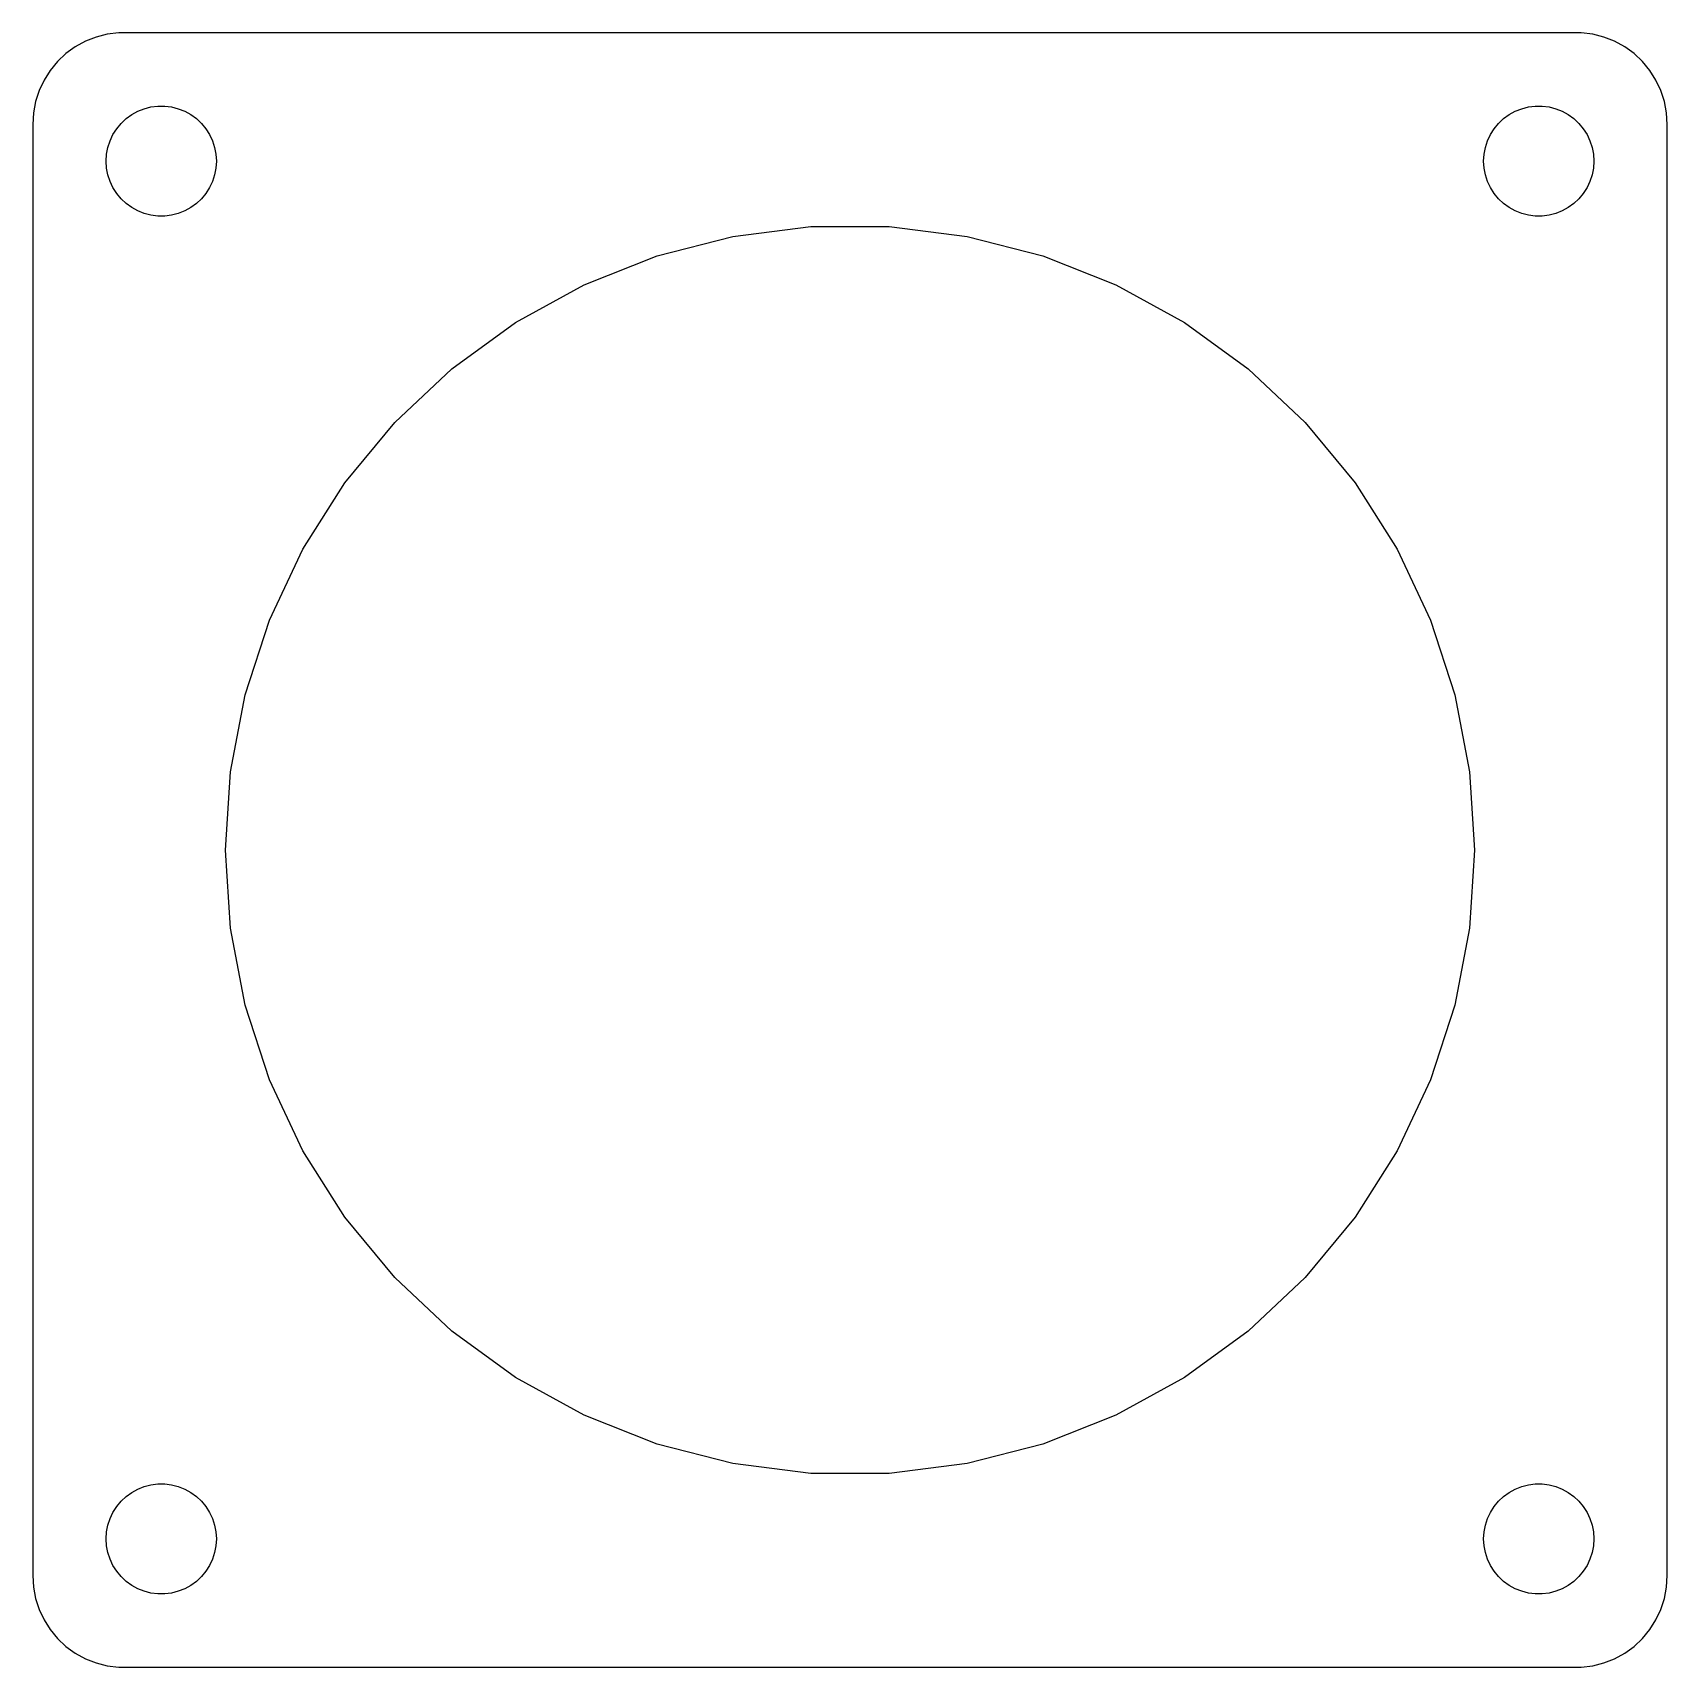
# Model space of a CAD drawing. Header units: metres. Extents: x -44.5 to 44.5, y -44.5 to 44.5.
import ezdxf

# ---------------------------------------------------------------- set-up
doc = ezdxf.new("R2010")
doc.units = ezdxf.units.M

msp = doc.modelspace()

# ---------------------------------------------------------------- linework, layer by layer
for p, q in [((-42.1791, 43.7216), (-42.6871, 43.3526)), ((-41.6289, 44.0241), (-42.1791, 43.7216)), ((-41.0451, 44.2553), (-41.6289, 44.0241)), ((-40.4369, 44.4114), (-41.0451, 44.2553)), ((-39.8139, 44.4901), (-40.4369, 44.4114)), ((39.8139, 44.4901), (-39.8139, 44.4901)), ((40.4369, 44.4114), (39.8139, 44.4901)), ((41.0451, 44.2553), (40.4369, 44.4114)), ((41.6289, 44.0241), (41.0451, 44.2553)), ((42.1791, 43.7216), (41.6289, 44.0241)), ((42.6871, 43.3526), (42.1791, 43.7216)), ((-43.1448, 42.9227), (-43.5451, 42.4389)), ((-42.6871, 43.3526), (-43.1448, 42.9227)), ((43.1448, 42.9227), (42.6871, 43.3526)), ((43.5451, 42.4389), (43.1448, 42.9227)), ((-43.8815, 41.9088), (-44.1489, 41.3406)), ((-43.5451, 42.4389), (-43.8815, 41.9088)), ((43.8815, 41.9088), (43.5451, 42.4389)), ((44.1489, 41.3406), (43.8815, 41.9088)), ((-44.1489, 41.3406), (-44.3429, 40.7434)), ((44.3429, 40.7434), (44.1489, 41.3406)), ((-44.4606, 40.1267), (-44.5, 39.5)), ((-44.3429, 40.7434), (-44.4606, 40.1267)), ((-39.1075, 40.033), (-38.7773, 40.2145)), ((-38.7773, 40.2145), (-38.427, 40.3532)), ((-38.427, 40.3532), (-38.0621, 40.4469)), ((-38.0621, 40.4469), (-37.6884, 40.4941)), ((-37.6884, 40.4941), (-37.3116, 40.4941)), ((-37.3116, 40.4941), (-36.9379, 40.4469)), ((-36.9379, 40.4469), (-36.5729, 40.3532)), ((-36.5729, 40.3532), (-36.2227, 40.2145)), ((-36.2227, 40.2145), (-35.8925, 40.033)), ((35.8925, 40.033), (36.2227, 40.2145)), ((36.2227, 40.2145), (36.5729, 40.3532)), ((36.5729, 40.3532), (36.9379, 40.4469)), ((36.9379, 40.4469), (37.3116, 40.4941)), ((37.3116, 40.4941), (37.6884, 40.4941)), ((37.6884, 40.4941), (38.0621, 40.4469)), ((38.0621, 40.4469), (38.427, 40.3532)), ((38.427, 40.3532), (38.7773, 40.2145)), ((38.7773, 40.2145), (39.1075, 40.033)), ((44.4606, 40.1267), (44.3429, 40.7434)), ((44.5, 39.5), (44.4606, 40.1267)), ((-44.5, 39.5), (-44.5, -39.5)), ((-40.1289, 38.9453), (-39.927, 39.2634)), ((-39.927, 39.2634), (-39.6869, 39.5536)), ((-39.6869, 39.5536), (-39.4123, 39.8115)), ((-39.4123, 39.8115), (-39.1075, 40.033)), ((-35.8925, 40.033), (-35.5877, 39.8115)), ((-35.5877, 39.8115), (-35.3131, 39.5536)), ((-35.3131, 39.5536), (-35.0729, 39.2634)), ((-35.0729, 39.2634), (-34.8711, 38.9453)), ((34.8711, 38.9453), (35.0729, 39.2634)), ((35.0729, 39.2634), (35.3131, 39.5536)), ((35.3131, 39.5536), (35.5877, 39.8115)), ((35.5877, 39.8115), (35.8925, 40.033)), ((39.1075, 40.033), (39.4123, 39.8115)), ((39.4123, 39.8115), (39.6869, 39.5536)), ((39.6869, 39.5536), (39.927, 39.2634)), ((39.927, 39.2634), (40.1289, 38.9453)), ((44.5, -39.5), (44.5, 39.5)), ((-40.4057, 38.2461), (-40.2893, 38.6044)), ((-40.2893, 38.6044), (-40.1289, 38.9453)), ((-34.8711, 38.9453), (-34.7107, 38.6044)), ((-34.7107, 38.6044), (-34.5942, 38.2461)), ((34.5942, 38.2461), (34.7107, 38.6044)), ((34.7107, 38.6044), (34.8711, 38.9453)), ((40.1289, 38.9453), (40.2893, 38.6044)), ((40.2893, 38.6044), (40.4057, 38.2461)), ((-40.5, 37.5), (-40.4763, 37.876)), ((-40.4763, 37.124), (-40.5, 37.5)), ((-40.4763, 37.876), (-40.4057, 38.2461)), ((-34.5942, 38.2461), (-34.5237, 37.876)), ((-34.5237, 37.876), (-34.5, 37.5)), ((-34.5, 37.5), (-34.5237, 37.124)), ((34.5, 37.5), (34.5237, 37.876)), ((34.5237, 37.124), (34.5, 37.5)), ((34.5237, 37.876), (34.5942, 38.2461)), ((40.4057, 38.2461), (40.4763, 37.876)), ((40.4763, 37.876), (40.5, 37.5)), ((40.5, 37.5), (40.4763, 37.124)), ((-40.4057, 36.7539), (-40.4763, 37.124)), ((-40.2893, 36.3956), (-40.4057, 36.7539)), ((-34.5942, 36.7539), (-34.7107, 36.3956)), ((-34.5237, 37.124), (-34.5942, 36.7539)), ((34.5942, 36.7539), (34.5237, 37.124)), ((34.7107, 36.3956), (34.5942, 36.7539)), ((40.4057, 36.7539), (40.2893, 36.3956)), ((40.4763, 37.124), (40.4057, 36.7539)), ((-40.1289, 36.0547), (-40.2893, 36.3956)), ((-39.927, 35.7366), (-40.1289, 36.0547)), ((-39.6869, 35.4464), (-39.927, 35.7366)), ((-35.0729, 35.7366), (-35.3131, 35.4464)), ((-34.8711, 36.0547), (-35.0729, 35.7366)), ((-34.7107, 36.3956), (-34.8711, 36.0547)), ((34.8711, 36.0547), (34.7107, 36.3956)), ((35.0729, 35.7366), (34.8711, 36.0547)), ((35.3131, 35.4464), (35.0729, 35.7366)), ((39.927, 35.7366), (39.6869, 35.4464)), ((40.1289, 36.0547), (39.927, 35.7366)), ((40.2893, 36.3956), (40.1289, 36.0547)), ((-39.4123, 35.1885), (-39.6869, 35.4464)), ((-39.1075, 34.967), (-39.4123, 35.1885)), ((-38.7773, 34.7855), (-39.1075, 34.967)), ((-38.427, 34.6468), (-38.7773, 34.7855)), ((-36.2227, 34.7855), (-36.5729, 34.6468)), ((-35.8925, 34.967), (-36.2227, 34.7855)), ((-35.5877, 35.1885), (-35.8925, 34.967)), ((-35.3131, 35.4464), (-35.5877, 35.1885)), ((35.5877, 35.1885), (35.3131, 35.4464)), ((35.8925, 34.967), (35.5877, 35.1885)), ((36.2227, 34.7855), (35.8925, 34.967)), ((36.5729, 34.6468), (36.2227, 34.7855)), ((38.7773, 34.7855), (38.427, 34.6468)), ((39.1075, 34.967), (38.7773, 34.7855)), ((39.4123, 35.1885), (39.1075, 34.967)), ((39.6869, 35.4464), (39.4123, 35.1885)), ((-38.0621, 34.5531), (-38.427, 34.6468)), ((-37.6884, 34.5059), (-38.0621, 34.5531)), ((-37.3116, 34.5059), (-37.6884, 34.5059)), ((-36.9379, 34.5531), (-37.3116, 34.5059)), ((-36.5729, 34.6468), (-36.9379, 34.5531)), ((-6.37096, 33.3978), (-2.13487, 33.9329)), ((-2.13487, 33.9329), (2.13487, 33.9329)), ((2.13487, 33.9329), (6.37096, 33.3978)), ((36.9379, 34.5531), (36.5729, 34.6468)), ((37.3116, 34.5059), (36.9379, 34.5531)), ((37.6884, 34.5059), (37.3116, 34.5059)), ((38.0621, 34.5531), (37.6884, 34.5059)), ((38.427, 34.6468), (38.0621, 34.5531)), ((-10.5066, 32.3359), (-6.37096, 33.3978)), ((6.37096, 33.3978), (10.5066, 32.3359)), ((-14.4765, 30.7641), (-10.5066, 32.3359)), ((10.5066, 32.3359), (14.4765, 30.7641)), ((-18.2181, 28.7071), (-14.4765, 30.7641)), ((14.4765, 30.7641), (18.2181, 28.7071)), ((-21.6724, 26.1974), (-18.2181, 28.7071)), ((18.2181, 28.7071), (21.6724, 26.1974)), ((-24.7849, 23.2746), (-21.6724, 26.1974)), ((21.6724, 26.1974), (24.7849, 23.2746)), ((-27.5066, 19.9847), (-24.7849, 23.2746)), ((24.7849, 23.2746), (27.5066, 19.9847)), ((-29.7944, 16.3796), (-27.5066, 19.9847)), ((27.5066, 19.9847), (29.7944, 16.3796)), ((-31.6124, 12.5162), (-29.7944, 16.3796)), ((29.7944, 16.3796), (31.6124, 12.5162)), ((-32.9318, 8.45544), (-31.6124, 12.5162)), ((31.6124, 12.5162), (32.9318, 8.45544)), ((-33.7319, 4.26132), (-32.9318, 8.45544)), ((32.9318, 8.45544), (33.7319, 4.26132)), ((-34, 0), (-33.7319, 4.26132)), ((33.7319, 4.26132), (34, 0)), ((-33.7319, -4.26132), (-34, 0)), ((34, 0), (33.7319, -4.26132)), ((-32.9318, -8.45544), (-33.7319, -4.26132)), ((33.7319, -4.26132), (32.9318, -8.45544)), ((-31.6124, -12.5162), (-32.9318, -8.45544)), ((32.9318, -8.45544), (31.6124, -12.5162)), ((-29.7944, -16.3796), (-31.6124, -12.5162)), ((31.6124, -12.5162), (29.7944, -16.3796)), ((-27.5066, -19.9847), (-29.7944, -16.3796)), ((29.7944, -16.3796), (27.5066, -19.9847)), ((-24.7849, -23.2746), (-27.5066, -19.9847)), ((27.5066, -19.9847), (24.7849, -23.2746)), ((-21.6724, -26.1974), (-24.7849, -23.2746)), ((24.7849, -23.2746), (21.6724, -26.1974)), ((-18.2181, -28.7071), (-21.6724, -26.1974)), ((21.6724, -26.1974), (18.2181, -28.7071)), ((-14.4765, -30.7641), (-18.2181, -28.7071)), ((18.2181, -28.7071), (14.4765, -30.7641)), ((-10.5066, -32.3359), (-14.4765, -30.7641)), ((14.4765, -30.7641), (10.5066, -32.3359)), ((-6.37096, -33.3978), (-10.5066, -32.3359)), ((10.5066, -32.3359), (6.37096, -33.3978)), ((-2.13487, -33.9329), (-6.37096, -33.3978)), ((6.37096, -33.3978), (2.13487, -33.9329)), ((-38.7773, -34.7855), (-38.427, -34.6468)), ((-38.427, -34.6468), (-38.0621, -34.5531)), ((-38.0621, -34.5531), (-37.6884, -34.5059)), ((-37.6884, -34.5059), (-37.3116, -34.5059)), ((-37.3116, -34.5059), (-36.9379, -34.5531)), ((-36.9379, -34.5531), (-36.5729, -34.6468)), ((-36.5729, -34.6468), (-36.2227, -34.7855)), ((2.13487, -33.9329), (-2.13487, -33.9329)), ((36.2227, -34.7855), (36.5729, -34.6468)), ((36.5729, -34.6468), (36.9379, -34.5531)), ((36.9379, -34.5531), (37.3116, -34.5059)), ((37.3116, -34.5059), (37.6884, -34.5059)), ((37.6884, -34.5059), (38.0621, -34.5531)), ((38.0621, -34.5531), (38.427, -34.6468)), ((38.427, -34.6468), (38.7773, -34.7855)), ((-39.927, -35.7366), (-39.6869, -35.4464)), ((-39.6869, -35.4464), (-39.4123, -35.1885)), ((-39.4123, -35.1885), (-39.1075, -34.967)), ((-39.1075, -34.967), (-38.7773, -34.7855)), ((-36.2227, -34.7855), (-35.8925, -34.967)), ((-35.8925, -34.967), (-35.5877, -35.1885)), ((-35.5877, -35.1885), (-35.3131, -35.4464)), ((-35.3131, -35.4464), (-35.0729, -35.7366)), ((35.0729, -35.7366), (35.3131, -35.4464)), ((35.3131, -35.4464), (35.5877, -35.1885)), ((35.5877, -35.1885), (35.8925, -34.967)), ((35.8925, -34.967), (36.2227, -34.7855)), ((38.7773, -34.7855), (39.1075, -34.967)), ((39.1075, -34.967), (39.4123, -35.1885)), ((39.4123, -35.1885), (39.6869, -35.4464)), ((39.6869, -35.4464), (39.927, -35.7366)), ((-40.4057, -36.7539), (-40.2893, -36.3956)), ((-40.2893, -36.3956), (-40.1289, -36.0547)), ((-40.1289, -36.0547), (-39.927, -35.7366)), ((-35.0729, -35.7366), (-34.8711, -36.0547)), ((-34.8711, -36.0547), (-34.7107, -36.3956)), ((-34.7107, -36.3956), (-34.5942, -36.7539)), ((34.5942, -36.7539), (34.7107, -36.3956)), ((34.7107, -36.3956), (34.8711, -36.0547)), ((34.8711, -36.0547), (35.0729, -35.7366)), ((39.927, -35.7366), (40.1289, -36.0547)), ((40.1289, -36.0547), (40.2893, -36.3956)), ((40.2893, -36.3956), (40.4057, -36.7539)), ((-40.5, -37.5), (-40.4763, -37.124)), ((-40.4763, -37.124), (-40.4057, -36.7539)), ((-34.5942, -36.7539), (-34.5237, -37.124)), ((-34.5237, -37.124), (-34.5, -37.5)), ((34.5, -37.5), (34.5237, -37.124)), ((34.5237, -37.124), (34.5942, -36.7539)), ((40.4057, -36.7539), (40.4763, -37.124)), ((40.4763, -37.124), (40.5, -37.5)), ((-40.4763, -37.876), (-40.5, -37.5)), ((-40.4057, -38.2461), (-40.4763, -37.876)), ((-40.2893, -38.6044), (-40.4057, -38.2461)), ((-34.5942, -38.2461), (-34.7107, -38.6044)), ((-34.5237, -37.876), (-34.5942, -38.2461)), ((-34.5, -37.5), (-34.5237, -37.876)), ((34.5237, -37.876), (34.5, -37.5)), ((34.5942, -38.2461), (34.5237, -37.876)), ((34.7107, -38.6044), (34.5942, -38.2461)), ((40.4057, -38.2461), (40.2893, -38.6044)), ((40.4763, -37.876), (40.4057, -38.2461)), ((40.5, -37.5), (40.4763, -37.876)), ((-40.1289, -38.9453), (-40.2893, -38.6044)), ((-39.927, -39.2634), (-40.1289, -38.9453)), ((-34.8711, -38.9453), (-35.0729, -39.2634)), ((-34.7107, -38.6044), (-34.8711, -38.9453)), ((34.8711, -38.9453), (34.7107, -38.6044)), ((35.0729, -39.2634), (34.8711, -38.9453)), ((40.1289, -38.9453), (39.927, -39.2634)), ((40.2893, -38.6044), (40.1289, -38.9453)), ((-44.5, -39.5), (-44.4606, -40.1267)), ((-39.6869, -39.5536), (-39.927, -39.2634)), ((-39.4123, -39.8115), (-39.6869, -39.5536)), ((-39.1075, -40.033), (-39.4123, -39.8115)), ((-38.7773, -40.2145), (-39.1075, -40.033)), ((-35.8925, -40.033), (-36.2227, -40.2145)), ((-35.5877, -39.8115), (-35.8925, -40.033)), ((-35.3131, -39.5536), (-35.5877, -39.8115)), ((-35.0729, -39.2634), (-35.3131, -39.5536)), ((35.3131, -39.5536), (35.0729, -39.2634)), ((35.5877, -39.8115), (35.3131, -39.5536)), ((35.8925, -40.033), (35.5877, -39.8115)), ((36.2227, -40.2145), (35.8925, -40.033)), ((39.1075, -40.033), (38.7773, -40.2145)), ((39.4123, -39.8115), (39.1075, -40.033)), ((39.6869, -39.5536), (39.4123, -39.8115)), ((39.927, -39.2634), (39.6869, -39.5536)), ((44.4606, -40.1267), (44.5, -39.5)), ((-44.4606, -40.1267), (-44.3429, -40.7434)), ((-44.3429, -40.7434), (-44.1489, -41.3406)), ((-38.427, -40.3532), (-38.7773, -40.2145)), ((-38.0621, -40.4469), (-38.427, -40.3532)), ((-37.6884, -40.4941), (-38.0621, -40.4469)), ((-37.3116, -40.4941), (-37.6884, -40.4941)), ((-36.9379, -40.4469), (-37.3116, -40.4941)), ((-36.5729, -40.3532), (-36.9379, -40.4469)), ((-36.2227, -40.2145), (-36.5729, -40.3532)), ((36.5729, -40.3532), (36.2227, -40.2145)), ((36.9379, -40.4469), (36.5729, -40.3532)), ((37.3116, -40.4941), (36.9379, -40.4469)), ((37.6884, -40.4941), (37.3116, -40.4941)), ((38.0621, -40.4469), (37.6884, -40.4941)), ((38.427, -40.3532), (38.0621, -40.4469)), ((38.7773, -40.2145), (38.427, -40.3532)), ((44.1489, -41.3406), (44.3429, -40.7434)), ((44.3429, -40.7434), (44.4606, -40.1267)), ((-44.1489, -41.3406), (-43.8815, -41.9088)), ((43.8815, -41.9088), (44.1489, -41.3406)), ((-43.8815, -41.9088), (-43.5451, -42.4389)), ((-43.5451, -42.4389), (-43.1448, -42.9227)), ((43.1448, -42.9227), (43.5451, -42.4389)), ((43.5451, -42.4389), (43.8815, -41.9088)), ((-43.1448, -42.9227), (-42.6871, -43.3526)), ((-42.6871, -43.3526), (-42.1791, -43.7216)), ((42.1791, -43.7216), (42.6871, -43.3526)), ((42.6871, -43.3526), (43.1448, -42.9227)), ((-42.1791, -43.7216), (-41.6289, -44.0241)), ((-41.6289, -44.0241), (-41.0451, -44.2553)), ((-41.0451, -44.2553), (-40.4369, -44.4114)), ((-40.4369, -44.4114), (-39.8139, -44.4901)), ((-39.8139, -44.4901), (39.8139, -44.4901)), ((39.8139, -44.4901), (40.4369, -44.4114)), ((40.4369, -44.4114), (41.0451, -44.2553)), ((41.0451, -44.2553), (41.6289, -44.0241)), ((41.6289, -44.0241), (42.1791, -43.7216))]:
    msp.add_line(p, q)

doc.saveas('drawing.dxf')
